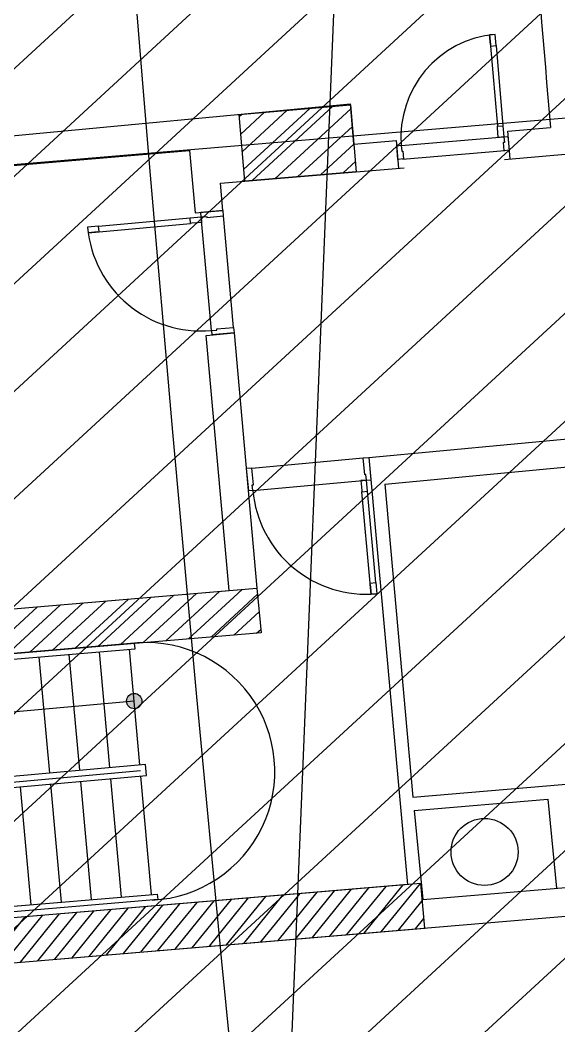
# Model space of a CAD drawing. Extents: x -678889171 to 586587, y -792238163 to 335485.
# Drawn here: x -678778306 to -678773490, y -792105945 to -792096956 of the extents above; entities that cross this region are included whole.
import ezdxf
from ezdxf.enums import TextEntityAlignment as Align

# ---------------------------------------------------------------- set-up
doc = ezdxf.new("R2010")
doc.units = 0
doc.header["$MEASUREMENT"] = 0
for name, color, linetype in [('A-FLOR-PATT', 252, 'Continuous'), ('A-SITE-PATT', 252, 'Continuous'), ('A-WALL', 252, 'Continuous')]:
    doc.layers.add(name, color=color, linetype=linetype)
doc.layers.add('BASEMENT3 LAYOUT$0$HATCH7', color=252, linetype='Continuous', lineweight=15)
doc.styles.add('Ground floor Towers$0$$Bas01-Rname$0$EN-SC', font='swissc.ttf')
doc.styles.add('Ground floor Towers$0$$Bas01-Rname$0$EN-SCL', font='swisscl.ttf')
doc.styles.add('Ground floor Towers$0$04-Ground Floor$0$V2-lower ground$0$LEVEL  FOR LICENSE LOWER GR$0$$LG- LEVEL$0$AR-SR', font='sarb.shx')

# ---------------------------------------------------------------- blocks, each defined once
blk = doc.blocks.new('A$C61C61320')
at = {"layer": 'BASEMENT3 LAYOUT$0$HATCH7'}
h = blk.add_hatch(dxfattribs=at)
h.set_pattern_fill('JIS_WOOD', color=256, scale=1000, style=0)
h.set_pattern_definition([(45, (-95575.72641586163, -175160.5677797335), (-499.9999991609842, 499.9999991609843), [])])
edge = h.paths.add_edge_path()
edge.add_line((-93671.42387769371, -154054.9431899884), (-93352.28011348587, -174711.9075518902))
edge.add_line((-93352.28011348587, -174711.9075518902), (-49398.28305342048, -174321.9428492732))
edge.add_arc((-49194.7644366367, -173977.2776182104), 400.2673467584944, 239.4389137010584, 436.7722825904112)
edge.add_line((-49103.17453308101, -173587.6300358392), (-49353.17453308101, -169321.0603725039))
edge.add_arc((765187.6152318742, -69570.4512780355), 820625.9088071947, 178.5717505264322, 186.9818142228341, ccw=False)
edge.add_line((-55183.34322072996, -49116.28952082794), (-86992.42594180122, -47875.38068783496))
edge.add_line((-86992.42594180116, -47875.38068783496), (-86999.8191618316, -136404.81269691))
edge.add_line((-86999.81916183163, -136404.81269691), (-87007.19406194473, -152784.6622732603))
edge.add_line((-87007.19406194473, -152784.6622732603), (-93671.42387769371, -154054.9431899884))
blk = doc.blocks.new('GR')
at = {"layer": 'A-FLOR-PATT'}
h = blk.add_hatch(color=256, dxfattribs=at)
edge = h.paths.add_edge_path()
edge.add_arc((23425.66134805965, 82095.4818717829), 68.50284130345578, 7.454939528000182, 367.45493952800024, ccw=False)
for p, q in [((24955, 89935), (24955, 60105)), ((-8010, 83055), (44685, 89675)), ((26408.22021317223, 88179.8976730242), (26358.60808764278, 88173.68180619419)), ((26358.60808764278, 88173.68180619419), (26369.42369592702, 88087.35670777294)), ((26369.42369592702, 88087.35670777294), (26358.60808764278, 88173.68180619419)), ((26358.60808764278, 88173.68180619419), (26371.03982130283, 88074.45755513529)), ((26420.65194683228, 88080.67342196532), (26408.22021317223, 88179.8976730242)), ((26371.03982130283, 88074.45755513529), (26420.65194683228, 88080.67342196532)), ((26371.03982130282, 88074.45755513529), (26460.54830365516, 87360.04294751122)), ((26420.65194683227, 88080.67342196532), (26510.1604291846, 87366.25881434124)), ((20692.41527988723, 86904.29419387649), (25139.82248711654, 87507.06779953849)), ((24148.83416207382, 87372.75547372224), (25141.07667071794, 87497.0728100792)), ((24290.94859887214, 86785.85766198725), (24982.24048400801, 87477.1723407112)), ((25184.65338035038, 87149.79610117969), (25139.82248711654, 87507.06779953849)), ((25141.07667071794, 87497.0728100792), (25215.77959671526, 86901.74134737067)), ((24170.78179321467, 87196.02572323909), (24375.96138116514, 87401.21207646356)), ((24190.31033492924, 87038.7752991564), (24578.05441544609, 87426.53216454611)), ((24209.83887664386, 86881.52487507375), (24780.14744972702, 87451.8522526286)), ((24493.04825524235, 86811.18437237744), (25145.33394611778, 87463.49157071108)), ((24223.53708807114, 86777.4240110137), (24148.83416207382, 87372.75547372224)), ((24151.25325150008, 87353.2761473218), (24173.86834688418, 87375.89198838104)), ((24695.14791161267, 86836.51108276771), (25165.22364570605, 87306.60231641034)), ((26460.54830365516, 87360.04294751122), (26510.1604291846, 87366.25881434124)), ((26462.16442903096, 87347.14379487355), (26460.54830365516, 87360.04294751122)), ((26472.9800373152, 87260.81869645232), (26462.16442903096, 87347.14379487355)), ((26510.1604291846, 87366.25881434124), (26522.59216284465, 87267.03456328234)), ((26556.06788472263, 87321.61961885766), (26935.01503154018, 87369.09762902354)), ((26587.1453305883, 87073.55875462857), (26556.06788472263, 87321.61961885766)), ((25184.65338035038, 87149.79610117969), (25563.82348584921, 87197.30204567527)), ((25594.90281999932, 86949.24141802812), (25563.82348584921, 87197.30204567527)), ((25609.72905310278, 87152.66261360992), (26522.59216284465, 87267.03456328234)), ((26522.59216284465, 87267.03456328234), (26472.9800373152, 87260.81869645232)), ((26528.80802967467, 87217.42243775289), (26518.88560456877, 87216.17926438688)), ((26518.88560456877, 87216.17926438688), (26527.58781813079, 87146.72228864576)), ((26522.59216284464, 87267.03456328234), (26562.2818632682, 87272.00725674635)), ((26522.59216284464, 87267.03456328234), (26528.80802967467, 87217.42243775289)), ((26577.19994366025, 87152.93815547577), (26562.2818632682, 87272.00725674635)), ((24897.24756798299, 86861.8377931579), (25185.11334529423, 87149.71306210948)), ((25609.72905310278, 87152.66261360992), (25570.03935267922, 87147.6899201459)), ((25584.95743307127, 87028.62081887532), (25570.03935267922, 87147.6899201459)), ((25609.72905310278, 87152.66261360992), (25615.9449199328, 87103.05048808048)), ((25624.64713349483, 87033.59351233927), (26537.5102432367, 87147.96546201169)), ((26527.58781813079, 87146.72228864576), (26577.19994366025, 87152.93815547577)), ((26537.53320505884, 87067.34288779853), (27214.22756918345, 87152.1254285009)), ((20818.16604743255, 86668.13126984739), (23719.62038816029, 87032.7681509576)), ((23719.62038816029, 87032.7681509576), (23792.46948976595, 86478.3403768456)), ((25634.56955860072, 87034.83668570535), (25584.95743307127, 87028.62081887532)), ((25615.9449199328, 87103.05048808048), (25625.86734503869, 87104.29366144649)), ((25625.86734503869, 87104.29366144649), (25634.56955860072, 87034.83668570535)), ((24008.11498598475, 86750.43393379923), (25644.51494552879, 86955.45728485796)), ((25099.34722435329, 86887.16450354812), (25205.00304488253, 86992.82380780875)), ((24223.49967792715, 86777.4193239242), (25215.77959671525, 86901.74134737067)), ((25215.77959671526, 86901.74134737067), (24223.53708807114, 86777.4240110137)), ((24038.35016281408, 86509.15179859573), (24008.11498598475, 86750.43393379923)), ((23792.46948976595, 86478.3403768456), (24038.35016281408, 86509.15179859573)), ((24040.9005544311, 86509.47138935806), (23842.60022336278, 86483.45257504679)), ((23847.80398622503, 86443.79250883312), (23842.60022336278, 86483.45257504679)), ((24047.40525800893, 86459.89630659098), (24040.9005544311, 86509.47138935806)), ((22935.62246331068, 86324.10596300123), (23748.65382069087, 86430.78310167749)), ((23748.65382069087, 86430.78310167749), (23847.80398622503, 86443.79250883312)), ((23755.15852426869, 86381.2080189104), (23748.65382069087, 86430.78310167749)), ((23854.30868980285, 86394.21742606604), (23768.04804578813, 86382.89924184064)), ((23847.80398622503, 86443.79250883312), (23897.37906899212, 86450.29721241094)), ((23847.80398622503, 86443.79250883312), (23854.30868980285, 86394.21742606604)), ((23980.49993921255, 85432.4608203846), (23847.80398622503, 86443.79250883312)), ((23897.37906899212, 86450.29721241094), (23898.68000970768, 86440.38219585753)), ((23898.68000970768, 86440.38219585753), (24047.40525800893, 86459.89630659098)), ((24177.49932956531, 85468.3946512493), (24047.40525800893, 86459.89630659098)), ((22935.62246331068, 86324.10596300125), (22836.47229777652, 86311.09655584561)), ((22836.47229777652, 86311.09655584561), (22842.97700135433, 86261.52147307852)), ((22942.12716688849, 86274.53088023416), (22935.62246331068, 86324.10596300125)), ((22942.12716688849, 86274.53088023416), (23755.15852426869, 86381.2080189104)), ((23768.04804578813, 86382.89924184064), (23755.15852426869, 86381.2080189104)), ((22842.97700135433, 86261.52147307852), (22942.12716688849, 86274.53088023416)), ((22842.97700135433, 86261.52147307852), (22929.23764536906, 86272.83965730394)), ((22929.23764536906, 86272.83965730394), (22842.97700135433, 86261.52147307852)), ((23935.96523573738, 85386.24692229419), (24183.65966649829, 85418.79276071754)), ((23980.49993921255, 85432.4608203846), (24030.07502197963, 85438.96552396243)), ((23980.49993921255, 85432.4608203846), (23985.70370207481, 85392.80075417094)), ((24184.00403314313, 85418.81956848223), (23985.70370207481, 85392.80075417094)), ((24028.77408126407, 85448.88054051583), (24177.49932956531, 85468.39465124931)), ((24030.07502197963, 85438.96552396243), (24028.77408126407, 85448.88054051583)), ((24177.49932956531, 85468.39465124931), (24184.00403314313, 85418.81956848223)), ((24183.65966649829, 85418.79276071754), (24481.06232486121, 83147.6337983721)), ((24234.18707711234, 83116.58994560104), (23935.96523573738, 85386.24692229419)), ((25432.92272800482, 84356.1195513708), (32356.95459605148, 85292.45480737691)), ((24392.13402084534, 84219.36499862625), (25383.61187428296, 84349.64034603372)), ((25383.61187428296, 84349.64034603372), (25433.18576695484, 84356.1541134041)), ((25403.15317639408, 84200.91866801809), (25383.61187428296, 84349.64034603372)), ((25432.92272800482, 84356.1195513708), (25932.20670285111, 80556.25247377405)), ((25433.18576695484, 84356.1541134041), (25459.24083643633, 84157.85854271658)), ((25584.4100446788, 84124.33111127157), (27450.12505406409, 84376.63121898798)), ((24392.13402084534, 84219.36499862625), (24342.56012817346, 84212.85123125587)), ((24342.56012817346, 84212.85123125587), (24368.61519765496, 84014.55566056835)), ((24411.67532295646, 84070.6433206106), (24392.13402084534, 84219.36499862625)), ((24408.27431179246, 84019.76667446466), (25419.58172229884, 84152.64752882028)), ((25419.58172229884, 84152.64752882028), (25370.00782962696, 84146.1337614499)), ((25370.00782962696, 84146.1337614499), (25381.34178485141, 84059.87518820084)), ((25413.06795492846, 84202.22142149217), (25403.15317639408, 84200.91866801809)), ((25419.58172229883, 84152.64752882028), (25413.06795492846, 84202.22142149217)), ((25419.58172229883, 84152.64752882028), (25459.24083643633, 84157.85854271658)), ((25432.60925703958, 84053.49974347652), (25419.58172229884, 84152.64752882028)), ((24401.76054442208, 84069.34056713653), (24411.67532295646, 84070.6433206106)), ((24408.27431179246, 84019.76667446466), (24401.76054442208, 84069.34056713653)), ((25381.34178485141, 84059.87518820084), (25383.0353643677, 84046.98597610615)), ((25383.0353643677, 84046.98597610615), (25432.60925703958, 84053.49974347652)), ((25539.43504191371, 83240.48790365766), (25432.60925703958, 84053.49974347652)), ((25584.4100446788, 84124.33111127157), (25950.37113710292, 81339.13555755523)), ((24408.27431179246, 84019.76667446466), (24368.61519765496, 84014.55566056835)), ((25489.86114924183, 83233.97413628729), (25383.0353643677, 84046.98597610615)), ((25489.86114924184, 83233.97413628729), (25539.43504191372, 83240.48790365766)), ((25502.88868398259, 83134.82635094353), (25489.86114924184, 83233.97413628729)), ((25502.88868398259, 83134.82635094353), (25491.55472875814, 83221.0849241926)), ((25491.55472875814, 83221.0849241926), (25502.88868398259, 83134.82635094353)), ((25539.43504191372, 83240.48790365766), (25552.46257665447, 83141.3401183139)), ((18612.2432345984, 82409.63982920474), (24481.06232486121, 83147.6337983721)), ((18612.2432345984, 82409.63982920474), (24234.18707711234, 83116.58994560104)), ((23482.6640076637, 82618.7338353325), (23944.01642802238, 83080.10146761144)), ((23684.84592722694, 82644.14281162812), (24146.21557864494, 83105.52767553451)), ((23887.02784679021, 82669.5517879237), (24348.41472926753, 83130.95388345758)), ((24089.20976635339, 82694.96076421923), (24488.17335200481, 83093.93750467806)), ((24481.06232486121, 83147.6337983721), (24533.28259024167, 82750.76909703226)), ((24481.06232486121, 83147.6337983721), (24533.28259024167, 82750.76909703226)), ((25552.46257665447, 83141.3401183139), (25502.88868398259, 83134.82635094353)), ((22673.93632941079, 82517.09793015014), (23135.21982553217, 82978.39663591917)), ((22876.11824897397, 82542.50690644569), (23337.41897615473, 83003.82284384224)), ((23078.30016853724, 82567.9158827413), (23539.61812677726, 83029.24905176528)), ((23280.48208810049, 82593.32485903692), (23741.81727739991, 83054.67525968843)), ((22067.39057072107, 82440.87100126332), (22528.62237366449, 82902.11801214996)), ((22269.57249028428, 82466.27997755894), (22730.82152428714, 82927.54422007312)), ((22471.75440984749, 82491.68895385452), (22933.02067490958, 82952.9704279961)), ((24291.39168591669, 82720.36974051487), (24508.71113744492, 82937.69635759818)), ((24533.28259024167, 82750.76909703226), (18265.25206468315, 81963.0416910007)), ((24533.28259024167, 82750.76909703226), (18265.25206468315, 81963.0416910007)), ((24493.57360547985, 82745.77871681048), (24529.24892288493, 82781.45521051824)), ((23407.93494664792, 82611.58794331881), (20897.37720291335, 82295.4074425351)), ((20903.6248323936, 82245.79930685284), (23414.18257612835, 82561.97980763651)), ((23414.18257612835, 82561.97980763651), (23407.93494664792, 82611.58794331881)), ((23425.66134805965, 82095.4818717829), (20641.43969521267, 81731.15952036662)), ((23549.49601375547, 81534.2186195058), (21040.71690085701, 81204.47976984136)), ((23562.52354849644, 81435.07083416199), (23549.49601375547, 81534.2186195058)), ((25950.37113710292, 81339.13555755523), (27823.33634433546, 81575.01743625363)), ((21097.09832585586, 81161.46018239995), (23506.52177457033, 81477.55361950342)), ((21053.7444355976, 81105.33198449755), (23562.52354849644, 81435.07083416199)), ((25965.98284419307, 81220.32058494327), (27156.64062354288, 81370.27243284485)), ((27156.64062354289, 81370.27243284485), (27264.74475496013, 80577.56767571444)), ((25965.98284419308, 81220.32058494324), (26074.08697561035, 80427.61582781271)), ((26074.08697561036, 80427.61582781271), (28316.00085199126, 80709.96322807363)), ((26050.57273711936, 80571.14214689191), (18573.98296610746, 79630.63604296651)), ((25932.20670285111, 80556.25247377405), (20063.35820017285, 79817.98970841768)), ((25562.37628742333, 80105.62886560084), (25894.62903338036, 80551.52544867425)), ((25715.22567767499, 80124.77561999473), (26047.54477481707, 80570.76124903407)), ((26103.03345997064, 80173.3545534627), (26050.57273711936, 80571.14214689191)), ((16921.45742575508, 79023.8893630236), (28347.89762720868, 80455.35188554293)), ((24798.12933616501, 80009.89509363138), (25130.05032619676, 80455.3464468751)), ((24950.97872641667, 80029.04184802526), (25282.96606763349, 80474.58224723492)), ((25103.82811666834, 80048.18860241916), (25435.8818090702, 80493.81804759476)), ((25256.67750692, 80067.33535681306), (25588.79755050692, 80513.0538479546)), ((25409.52689717167, 80086.48211120695), (25741.71329194363, 80532.28964831441)), ((21190.6963080737, 80064.57475854333), (23701.25405181979, 80380.7552593285)), ((23701.25405181979, 80380.7552593285), (23707.5017168286, 80331.14712812069)), ((24186.73177515835, 79933.30807605581), (24518.38736044989, 80378.4032454358)), ((24339.58116541002, 79952.4548304497), (24671.30310188661, 80397.63904579563)), ((24492.43055566169, 79971.60158484359), (24824.21884332333, 80416.87484615545)), ((24645.27994591335, 79990.74833923749), (24977.13458476005, 80436.11064651528)), ((25868.07506792665, 80143.92237438863), (26070.99943854303, 80416.2550626243)), ((23707.5017168286, 80331.14712812069), (21196.94397308263, 80014.9666273355)), ((23422.48482390005, 79837.57430408635), (23753.80865326631, 80282.22424363665)), ((23575.3342141517, 79856.72105848024), (23906.72439470303, 80301.46004399649)), ((23728.18360440336, 79875.86781287413), (24059.64013613974, 80320.69584435632)), ((23881.03299465503, 79895.01456726802), (24212.55587757646, 80339.93164471614)), ((24033.88238490669, 79914.16132166192), (24365.47161901318, 80359.16744507597)), ((22658.23787264173, 79741.8405321169), (22989.22994608272, 80186.04524183752)), ((22811.08726289339, 79760.98728651078), (23142.14568751944, 80205.28104219734)), ((22963.93665314506, 79780.13404090468), (23295.06142895616, 80224.51684255718)), ((23116.78604339672, 79799.28079529857), (23447.97717039288, 80243.75264291701)), ((23269.63543364838, 79818.42754969245), (23600.89291182959, 80262.98844327683)), ((26020.92445817832, 80163.0691287825), (26091.83879056587, 80258.23902244723)), ((18623.85136178418, 79236.47111241403), (26103.03345997064, 80173.3545534627)), ((22199.68970188674, 79684.40026893522), (22530.48272177257, 80128.33784075805)), ((22352.5390921384, 79703.5470233291), (22683.39846320929, 80147.57364111787)), ((22505.38848239006, 79722.693777723), (22836.31420464601, 80166.8094414777))]:
    blk.add_line(p, q, dxfattribs=at)
at = {"layer": 'A-FLOR-PATT', "ltscale": 100}
for p, q in [((23232.2246937469, 81492.51838389985), (23096.9521972097, 82522.02770523193)), ((23499.92237000416, 81527.70295769237), (23364.83996239128, 82555.76558198873)), ((22696.82934123256, 81422.14923631483), (22561.17666684619, 82454.55195171833)), ((22964.52701748975, 81457.33381010732), (22829.06443202778, 82488.28982847511)), ((23115.67432251804, 80307.007147969), (22977.55455223042, 81358.18602476349)), ((23383.56208769976, 80340.74502472582), (23245.25222848768, 81393.37059855604)), ((23651.44985288155, 80374.48290148264), (23512.94990474479, 81428.5551723485)), ((22579.89879215437, 80239.53139445533), (22442.15919971622, 81287.8168771785)), ((22847.78655733619, 80273.26927121215), (22709.85687597329, 81323.001450971))]:
    blk.add_line(p, q, dxfattribs=at)
at = {"layer": 'A-FLOR-PATT'}
for centre, radius in [((23425.66134805965, 82095.4818717829), 68.50284130345578), ((26609.55704804407, 80875.29472685492), 299.9999999999999)]:
    blk.add_circle(centre, radius, dxfattribs=at)
for centre, radius, start, end in [((632160.654919429, 163506.251165366), 618245.8226879981, 171.0764646735087, 189.9103746877842), ((632160.654919429, 163506.251165366), 613595.8226879981, 171.0737824436527, 189.9862451256833), ((632192.1616119134, 163255.1319844436), 609745.822687998, 186.7174527602085, 187.1205369542105), ((632192.1616119134, 163255.1319844436), 609995.8226879978, 186.74094001968, 187.1463496404733), ((26522.59216284465, 87267.03456328234), 919.9999999997044, 97.14133455111977, 187.1413345507061), ((23847.80398622503, 86443.79250883312), 1019.999999999704, 187.4750283837563, 277.4750283835497), ((25419.58172229884, 84152.64752882028), 1019.999999999706, 187.4855038734061, 277.4855038737651), ((23556.6819260027, 81471.56234438205), 1151.082056291596, 275.096891198444, 100.0090739609845)]:
    blk.add_arc(centre, radius, start, end, dxfattribs=at)
at = {"layer": 'A-FLOR-PATT', "style": 'Ground floor Towers$0$04-Ground Floor$0$V2-lower ground$0$LEVEL  FOR LICENSE LOWER GR$0$$LG- LEVEL$0$AR-SR', "flags": 12}
for tag, p in [('L', (30296.07288644527, 72859.53473235783)), ('P', (30237.50458115668, 72203.99769414036))]:
    blk.add_attdef(tag, text='', height=500, dxfattribs=at).set_placement(p, align=Align.RIGHT)
at = {"layer": 'A-FLOR-PATT'}
for tag, p, height, style in [('N', (85492.25876324323, 56633.4995742733), 250, 'Ground floor Towers$0$$Bas01-Rname$0$EN-SC'), ('N', (89389.48149106537, 56633.4995742733), 250, 'Ground floor Towers$0$$Bas01-Rname$0$EN-SC'), ('N', (94597.61363499537, 56633.4995742733), 250, 'Ground floor Towers$0$$Bas01-Rname$0$EN-SC'), ('AN', (85922.66280553787, 56313.08159666645), 200, 'Ground floor Towers$0$$Bas01-Rname$0$EN-SCL'), ('AN', (89819.88553336001, 56313.08159666645), 200, 'Ground floor Towers$0$$Bas01-Rname$0$EN-SCL'), ('AN', (95028.01767729002, 56313.08159666645), 200, 'Ground floor Towers$0$$Bas01-Rname$0$EN-SCL'), ('SN', (85299.47460008037, 56025.08594095582), 200, 'Ground floor Towers$0$$Bas01-Rname$0$EN-SCL'), ('F', (85927.04975899268, 56008.67972904726), 200, 'Ground floor Towers$0$$Bas01-Rname$0$EN-SCL'), ('SN', (89196.69732790251, 56025.08594095582), 200, 'Ground floor Towers$0$$Bas01-Rname$0$EN-SCL'), ('F', (89824.27248681482, 56008.67972904726), 200, 'Ground floor Towers$0$$Bas01-Rname$0$EN-SCL'), ('SN', (94404.82947183252, 56025.08594095582), 200, 'Ground floor Towers$0$$Bas01-Rname$0$EN-SCL'), ('F', (95032.40463074483, 56008.67972904726), 200, 'Ground floor Towers$0$$Bas01-Rname$0$EN-SCL')]:
    blk.add_attdef(tag, p, '', height=height, dxfattribs=dict(at, style=style))
at = {"layer": 'A-FLOR-PATT', "style": 'Ground floor Towers$0$$Bas01-Rname$0$EN-SCL', "width": 0.8}
for p in [(85305.16036184286, 56295.1433535593), (89202.383089665, 56295.1433535593), (94410.51523359501, 56295.1433535593)]:
    blk.add_attdef('FN', p, '', height=250, dxfattribs=at)

msp = doc.modelspace()

# ---------------------------------------------------------------- block references
at = {"layer": 'A-SITE-PATT', "rotation": 357.6731745000001}
msp.add_blockref('A$C61C61320', (-678706236.4347705, -791940527.995869, -212772), dxfattribs=at)

# ---------------------------------------------------------------- next in the draw order: block references
at = {"layer": 'A-WALL', "rotation": 357.6731745000001}
msp.add_blockref('GR', (-678804025.0995113, -792184118.4910543, -212772), dxfattribs=at)

doc.saveas('drawing.dxf')
